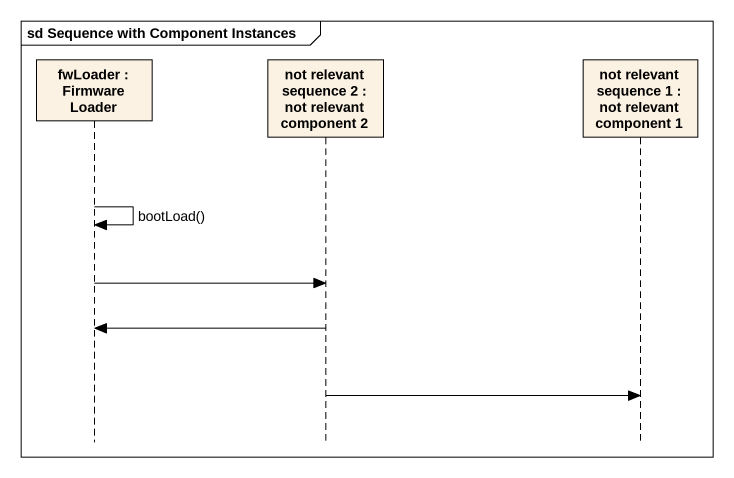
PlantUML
@startuml
mainframe sd Sequence with Component Instances
hide footbox
participant "fwLoader : Firmware Loader" as fwLoader
participant "not relevant sequence 2 : not relevant component 2" as not_relevant_sequence_2
participant "not relevant sequence 1 : not relevant component 1" as not_relevant_sequence_1

fwLoader -> fwLoader : bootLoad()
fwLoader -> not_relevant_sequence_2
not_relevant_sequence_2 -> fwLoader
not_relevant_sequence_2 -> not_relevant_sequence_1
@enduml
